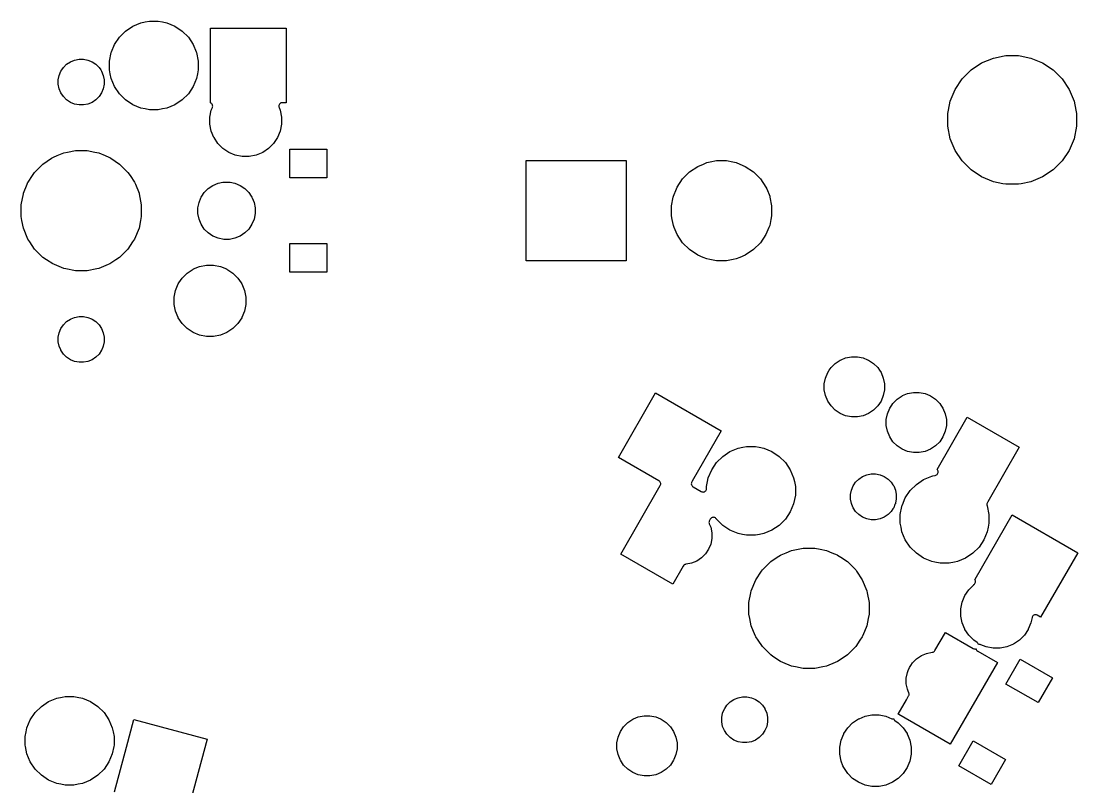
# Model space of a CAD drawing. Extents: x 52 to 337, y -159 to -34.
# Drawn here: x 297.94 to 334.88, y -126.51 to -99.73 of the extents above; entities that cross this region are included whole.
import ezdxf

# ---------------------------------------------------------------- set-up
doc = ezdxf.new("R2010")
doc.units = 0
doc.layers.add('BLACK', color=7, linetype='CONTINUOUS')

msp = doc.modelspace()

# ---------------------------------------------------------------- linework, layer by layer
at = {"layer": 'BLACK', "linetype": 'CONTINUOUS'}
for p, q in [((302.275, -99.7613), (302.425, -99.7315)), ((302.425, -99.7315), (302.73, -99.7315)), ((302.73, -99.7315), (302.88, -99.7613)), ((301.373, -100.294), (301.589, -100.078)), ((301.589, -100.078), (301.843, -99.908)), ((301.843, -99.908), (302.125, -99.7911)), ((302.125, -99.7911), (302.275, -99.7613)), ((302.88, -99.7613), (303.03, -99.7911)), ((303.03, -99.7911), (303.312, -99.908)), ((303.312, -99.908), (303.566, -100.078)), ((303.566, -100.078), (303.782, -100.294)), ((304.553, -102.593), (304.553, -99.9815)), ((304.553, -99.9815), (307.205, -99.9815)), ((307.205, -99.9815), (307.205, -102.584)), ((301.203, -100.548), (301.373, -100.294)), ((303.782, -100.294), (303.952, -100.548)), ((301.026, -101.13), (301.086, -100.83)), ((301.086, -100.83), (301.098, -100.8)), ((301.098, -100.8), (301.203, -100.548)), ((303.952, -100.548), (304.057, -100.8)), ((304.057, -100.8), (304.069, -100.83)), ((304.069, -100.83), (304.128, -101.13)), ((299.527, -101.24), (299.658, -101.153)), ((299.658, -101.153), (299.804, -101.092)), ((299.658, -101.153), (299.658, -101.153)), ((299.804, -101.092), (299.959, -101.061)), ((299.959, -101.061), (300.116, -101.061)), ((300.116, -101.061), (300.271, -101.092)), ((300.271, -101.092), (300.417, -101.153)), ((300.417, -101.153), (300.417, -101.153)), ((300.417, -101.153), (300.548, -101.24)), ((301.026, -101.435), (301.026, -101.13)), ((304.128, -101.13), (304.128, -101.435)), ((331.146, -101.439), (331.515, -101.193)), ((331.515, -101.193), (331.925, -101.023)), ((331.925, -101.023), (332.305, -100.947)), ((332.305, -100.947), (332.36, -100.936)), ((332.36, -100.936), (332.803, -100.936)), ((332.803, -100.936), (332.857, -100.947)), ((332.857, -100.947), (333.238, -101.023)), ((333.238, -101.023), (333.647, -101.193)), ((333.647, -101.193), (334.016, -101.439)), ((299.267, -101.629), (299.328, -101.483)), ((299.328, -101.483), (299.357, -101.439)), ((299.357, -101.439), (299.415, -101.352)), ((299.415, -101.352), (299.527, -101.24)), ((300.548, -101.24), (300.66, -101.352)), ((300.66, -101.352), (300.718, -101.439)), ((300.718, -101.439), (300.747, -101.483)), ((300.747, -101.483), (300.808, -101.629)), ((301.053, -101.569), (301.026, -101.435)), ((301.086, -101.735), (301.053, -101.569)), ((304.102, -101.569), (304.069, -101.735)), ((304.128, -101.435), (304.102, -101.569)), ((330.833, -101.753), (331.146, -101.439)), ((334.016, -101.439), (334.33, -101.753)), ((299.236, -101.784), (299.267, -101.629)), ((299.236, -101.941), (299.236, -101.784)), ((299.267, -102.096), (299.236, -101.941)), ((300.808, -101.629), (300.839, -101.784)), ((300.839, -101.941), (300.808, -102.096)), ((300.839, -101.784), (300.839, -101.941)), ((301.203, -102.017), (301.086, -101.735)), ((304.069, -101.735), (303.952, -102.017)), ((330.586, -102.121), (330.833, -101.753)), ((334.33, -101.753), (334.576, -102.121)), ((299.328, -102.242), (299.267, -102.096)), ((299.415, -102.373), (299.328, -102.242)), ((299.328, -102.242), (299.328, -102.242)), ((300.747, -102.242), (300.66, -102.373)), ((300.808, -102.096), (300.747, -102.242)), ((300.747, -102.242), (300.747, -102.242)), ((301.373, -102.271), (301.203, -102.017)), ((301.589, -102.487), (301.373, -102.271)), ((303.782, -102.271), (303.566, -102.487)), ((303.952, -102.017), (303.782, -102.271)), ((330.417, -102.531), (330.586, -102.121)), ((334.576, -102.121), (334.746, -102.531)), ((299.527, -102.485), (299.415, -102.373)), ((299.658, -102.572), (299.527, -102.485)), ((299.804, -102.633), (299.658, -102.572)), ((299.658, -102.572), (299.658, -102.572)), ((299.658, -102.572), (299.658, -102.572)), ((299.959, -102.663), (299.804, -102.633)), ((300.116, -102.663), (299.959, -102.663)), ((300.271, -102.633), (300.116, -102.663)), ((300.417, -102.572), (300.271, -102.633)), ((300.548, -102.485), (300.417, -102.572)), ((300.417, -102.572), (300.417, -102.572)), ((300.417, -102.572), (300.417, -102.572)), ((300.66, -102.373), (300.548, -102.485)), ((301.843, -102.657), (301.589, -102.487)), ((302.125, -102.774), (301.843, -102.657)), ((303.312, -102.657), (303.03, -102.774)), ((303.566, -102.487), (303.312, -102.657)), ((304.555, -102.593), (304.553, -102.593)), ((304.576, -102.605), (304.555, -102.593)), ((304.595, -102.62), (304.576, -102.605)), ((304.611, -102.639), (304.595, -102.62)), ((304.622, -102.661), (304.611, -102.639)), ((304.629, -102.684), (304.622, -102.661)), ((304.632, -102.708), (304.629, -102.684)), ((306.946, -102.684), (306.943, -102.708)), ((306.953, -102.661), (306.946, -102.684)), ((306.964, -102.639), (306.953, -102.661)), ((306.98, -102.62), (306.964, -102.639)), ((306.999, -102.605), (306.98, -102.62)), ((307.02, -102.593), (306.999, -102.605)), ((307.044, -102.586), (307.02, -102.593)), ((307.068, -102.584), (307.044, -102.586)), ((307.205, -102.584), (307.068, -102.584)), ((330.354, -102.848), (330.417, -102.531)), ((334.746, -102.531), (334.809, -102.848)), ((302.275, -102.804), (302.125, -102.774)), ((302.425, -102.834), (302.275, -102.804)), ((302.73, -102.834), (302.425, -102.834)), ((302.88, -102.804), (302.73, -102.834)), ((303.03, -102.774), (302.88, -102.804)), ((304.536, -103.089), (304.585, -102.848)), ((304.585, -102.848), (304.622, -102.756)), ((304.622, -102.756), (304.629, -102.733)), ((304.629, -102.733), (304.632, -102.708)), ((306.943, -102.708), (306.946, -102.733)), ((306.946, -102.733), (306.953, -102.756)), ((306.953, -102.756), (306.99, -102.848)), ((306.99, -102.848), (307.038, -103.089)), ((330.33, -102.966), (330.331, -102.961)), ((330.33, -103.409), (330.33, -102.966)), ((330.331, -102.961), (330.354, -102.848)), ((334.809, -102.848), (334.831, -102.961)), ((334.831, -102.961), (334.832, -102.966)), ((334.832, -102.966), (334.832, -103.409)), ((304.536, -103.336), (304.536, -103.089)), ((304.585, -103.577), (304.536, -103.336)), ((307.038, -103.336), (306.99, -103.577)), ((307.038, -103.089), (307.038, -103.336)), ((330.417, -103.844), (330.33, -103.409)), ((334.832, -103.409), (334.746, -103.844)), ((304.677, -103.8), (304.585, -103.577)), ((304.679, -103.805), (304.677, -103.8)), ((304.816, -104.01), (304.679, -103.805)), ((306.896, -103.805), (306.759, -104.01)), ((306.898, -103.8), (306.896, -103.805)), ((306.99, -103.577), (306.898, -103.8)), ((304.99, -104.184), (304.816, -104.01)), ((306.759, -104.01), (306.585, -104.184)), ((330.586, -104.254), (330.417, -103.844)), ((334.746, -103.844), (334.576, -104.254)), ((298.698, -104.731), (299.003, -104.527)), ((299.003, -104.527), (299.042, -104.501)), ((299.042, -104.501), (299.07, -104.489)), ((299.07, -104.489), (299.2, -104.435)), ((299.2, -104.435), (299.425, -104.342)), ((299.425, -104.342), (299.56, -104.315)), ((299.56, -104.315), (299.831, -104.261)), ((299.831, -104.261), (300.244, -104.261)), ((300.244, -104.261), (300.515, -104.315)), ((300.515, -104.315), (300.65, -104.342)), ((300.65, -104.342), (300.875, -104.435)), ((300.875, -104.435), (301.005, -104.489)), ((301.005, -104.489), (301.033, -104.501)), ((301.033, -104.501), (301.072, -104.527)), ((301.072, -104.527), (301.377, -104.731)), ((305.195, -104.321), (304.99, -104.184)), ((305.423, -104.415), (305.195, -104.321)), ((305.195, -104.321), (305.195, -104.321)), ((305.195, -104.321), (305.195, -104.321)), ((305.664, -104.463), (305.423, -104.415)), ((305.911, -104.463), (305.664, -104.463)), ((306.152, -104.415), (305.911, -104.463)), ((306.38, -104.321), (306.152, -104.415)), ((306.585, -104.184), (306.38, -104.321)), ((306.38, -104.321), (306.38, -104.321)), ((306.38, -104.321), (306.38, -104.321)), ((307.324, -105.213), (307.324, -104.212)), ((307.324, -104.212), (308.626, -104.212)), ((308.626, -104.212), (308.626, -105.213)), ((330.833, -104.622), (330.586, -104.254)), ((334.576, -104.254), (334.33, -104.622)), ((298.406, -105.023), (298.698, -104.731)), ((301.377, -104.731), (301.669, -105.023)), ((315.59, -108.114), (315.59, -104.611)), ((315.59, -104.611), (319.092, -104.611)), ((319.092, -104.611), (319.092, -108.114)), ((321.305, -105.002), (321.592, -104.811)), ((321.592, -104.811), (321.786, -104.731)), ((321.786, -104.731), (321.911, -104.679)), ((321.911, -104.679), (322.023, -104.656)), ((322.023, -104.656), (322.249, -104.611)), ((322.249, -104.611), (322.594, -104.611)), ((322.594, -104.611), (322.819, -104.656)), ((322.819, -104.656), (322.932, -104.679)), ((322.932, -104.679), (323.057, -104.731)), ((323.057, -104.731), (323.251, -104.811)), ((323.251, -104.811), (323.537, -105.002)), ((331.146, -104.936), (330.833, -104.622)), ((334.33, -104.622), (334.016, -104.936)), ((298.177, -105.366), (298.331, -105.135)), ((298.331, -105.135), (298.406, -105.023)), ((301.669, -105.023), (301.744, -105.135)), ((301.744, -105.135), (301.898, -105.366)), ((308.626, -105.213), (307.324, -105.213)), ((320.87, -105.533), (321.061, -105.246)), ((321.061, -105.246), (321.305, -105.002)), ((323.537, -105.002), (323.781, -105.246)), ((323.781, -105.246), (323.973, -105.533)), ((331.515, -105.182), (331.146, -104.936)), ((331.925, -105.352), (331.515, -105.182)), ((333.647, -105.182), (333.238, -105.352)), ((334.016, -104.936), (333.647, -105.182)), ((298.017, -105.75), (298.146, -105.438)), ((298.146, -105.438), (298.176, -105.367)), ((298.176, -105.367), (298.177, -105.366)), ((301.898, -105.366), (301.899, -105.367)), ((301.899, -105.367), (301.929, -105.438)), ((301.929, -105.438), (302.058, -105.75)), ((304.34, -105.724), (304.479, -105.585)), ((304.479, -105.585), (304.643, -105.475)), ((304.643, -105.475), (304.826, -105.4)), ((304.826, -105.4), (304.99, -105.367)), ((304.99, -105.367), (305.019, -105.361)), ((305.019, -105.361), (305.216, -105.361)), ((305.216, -105.361), (305.245, -105.367)), ((305.245, -105.367), (305.409, -105.4)), ((305.409, -105.4), (305.592, -105.475)), ((305.592, -105.475), (305.756, -105.585)), ((305.756, -105.585), (305.895, -105.724)), ((320.738, -105.852), (320.843, -105.597)), ((320.843, -105.597), (320.87, -105.533)), ((323.973, -105.533), (324, -105.597)), ((324, -105.597), (324.105, -105.852)), ((332.261, -105.419), (331.925, -105.352)), ((332.36, -105.438), (332.261, -105.419)), ((332.803, -105.438), (332.36, -105.438)), ((332.902, -105.419), (332.803, -105.438)), ((333.238, -105.352), (332.902, -105.419)), ((297.936, -106.156), (298.014, -105.768)), ((298.014, -105.768), (298.017, -105.75)), ((302.058, -105.75), (302.061, -105.768)), ((302.061, -105.768), (302.138, -106.156)), ((304.155, -106.071), (304.222, -105.909)), ((304.222, -105.909), (304.23, -105.888)), ((304.23, -105.888), (304.255, -105.852)), ((304.255, -105.852), (304.34, -105.724)), ((305.895, -105.724), (305.98, -105.852)), ((305.98, -105.852), (306.005, -105.888)), ((306.005, -105.888), (306.013, -105.909)), ((306.013, -105.909), (306.08, -106.071)), ((320.67, -106.19), (320.73, -105.888)), ((320.73, -105.888), (320.738, -105.852)), ((324.105, -105.852), (324.112, -105.888)), ((324.112, -105.888), (324.172, -106.19)), ((297.936, -106.569), (297.936, -106.156)), ((302.138, -106.156), (302.138, -106.569)), ((304.116, -106.264), (304.155, -106.071)), ((304.116, -106.461), (304.116, -106.264)), ((306.08, -106.071), (306.118, -106.264)), ((306.118, -106.264), (306.118, -106.461)), ((320.67, -106.535), (320.67, -106.19)), ((324.172, -106.19), (324.172, -106.535)), ((297.963, -106.704), (297.936, -106.569)), ((298.017, -106.975), (297.963, -106.704)), ((302.112, -106.704), (302.058, -106.975)), ((302.138, -106.569), (302.112, -106.704)), ((304.155, -106.654), (304.116, -106.461)), ((304.23, -106.837), (304.155, -106.654)), ((306.08, -106.654), (306.005, -106.837)), ((306.118, -106.461), (306.08, -106.654)), ((320.697, -106.667), (320.67, -106.535)), ((320.738, -106.873), (320.697, -106.667)), ((324.146, -106.667), (324.105, -106.873)), ((324.172, -106.535), (324.146, -106.667)), ((298.176, -107.358), (298.017, -106.975)), ((302.058, -106.975), (301.899, -107.358)), ((304.34, -107.001), (304.23, -106.837)), ((304.479, -107.14), (304.34, -107.001)), ((305.895, -107.001), (305.756, -107.14)), ((306.005, -106.837), (305.895, -107.001)), ((320.769, -106.949), (320.738, -106.873)), ((320.87, -107.192), (320.769, -106.949)), ((324.074, -106.949), (323.973, -107.192)), ((324.105, -106.873), (324.074, -106.949)), ((298.24, -107.454), (298.176, -107.358)), ((298.406, -107.702), (298.24, -107.454)), ((301.835, -107.454), (301.669, -107.702)), ((301.899, -107.358), (301.835, -107.454)), ((304.643, -107.25), (304.479, -107.14)), ((304.671, -107.261), (304.643, -107.25)), ((304.643, -107.25), (304.643, -107.25)), ((304.643, -107.25), (304.643, -107.25)), ((304.826, -107.325), (304.671, -107.261)), ((305.019, -107.364), (304.826, -107.325)), ((305.216, -107.364), (305.019, -107.364)), ((305.409, -107.325), (305.216, -107.364)), ((305.564, -107.261), (305.409, -107.325)), ((305.592, -107.25), (305.564, -107.261)), ((305.756, -107.14), (305.592, -107.25)), ((305.592, -107.25), (305.592, -107.25)), ((305.592, -107.25), (305.592, -107.25)), ((321.061, -107.479), (320.87, -107.192)), ((321.305, -107.723), (321.061, -107.479)), ((323.781, -107.479), (323.537, -107.723)), ((323.973, -107.192), (323.781, -107.479)), ((298.698, -107.994), (298.406, -107.702)), ((301.669, -107.702), (301.377, -107.994)), ((307.324, -108.513), (307.324, -107.511)), ((307.324, -107.511), (308.626, -107.511)), ((308.626, -107.511), (308.626, -108.513)), ((321.592, -107.914), (321.305, -107.723)), ((323.537, -107.723), (323.251, -107.914)), ((298.823, -108.078), (298.698, -107.994)), ((299.042, -108.224), (298.823, -108.078)), ((299.097, -108.247), (299.042, -108.224)), ((299.042, -108.224), (299.042, -108.224)), ((299.042, -108.224), (299.042, -108.224)), ((301.033, -108.224), (300.978, -108.247)), ((301.252, -108.078), (301.033, -108.224)), ((301.033, -108.224), (301.033, -108.224)), ((301.033, -108.224), (301.033, -108.224)), ((301.377, -107.994), (301.252, -108.078)), ((319.092, -108.114), (315.59, -108.114)), ((321.779, -107.992), (321.592, -107.914)), ((321.911, -108.046), (321.779, -107.992)), ((322.015, -108.067), (321.911, -108.046)), ((322.249, -108.114), (322.015, -108.067)), ((322.594, -108.114), (322.249, -108.114)), ((322.828, -108.067), (322.594, -108.114)), ((322.932, -108.046), (322.828, -108.067)), ((323.064, -107.992), (322.932, -108.046)), ((323.251, -107.914), (323.064, -107.992)), ((299.425, -108.383), (299.097, -108.247)), ((299.498, -108.397), (299.425, -108.383)), ((299.831, -108.463), (299.498, -108.397)), ((300.244, -108.463), (299.831, -108.463)), ((300.577, -108.397), (300.244, -108.463)), ((300.65, -108.383), (300.577, -108.397)), ((300.978, -108.247), (300.65, -108.383)), ((303.566, -108.715), (303.74, -108.541)), ((303.74, -108.541), (303.945, -108.404)), ((303.945, -108.404), (303.961, -108.397)), ((303.961, -108.397), (304.173, -108.31)), ((304.173, -108.31), (304.414, -108.261)), ((304.414, -108.261), (304.661, -108.261)), ((304.661, -108.261), (304.902, -108.31)), ((304.902, -108.31), (305.114, -108.397)), ((305.114, -108.397), (305.13, -108.404)), ((305.13, -108.404), (305.335, -108.541)), ((305.335, -108.541), (305.509, -108.715)), ((308.626, -108.513), (307.324, -108.513)), ((303.335, -109.148), (303.429, -108.92)), ((303.429, -108.92), (303.45, -108.888)), ((303.45, -108.888), (303.566, -108.715)), ((305.509, -108.715), (305.625, -108.888)), ((305.625, -108.888), (305.646, -108.92)), ((305.646, -108.92), (305.74, -109.148)), ((303.286, -109.389), (303.335, -109.148)), ((305.74, -109.148), (305.788, -109.389)), ((303.286, -109.636), (303.286, -109.389)), ((303.335, -109.877), (303.286, -109.636)), ((305.788, -109.636), (305.74, -109.877)), ((305.788, -109.389), (305.788, -109.636)), ((299.804, -110.092), (299.959, -110.061)), ((299.959, -110.061), (300.116, -110.061)), ((300.116, -110.061), (300.271, -110.092)), ((303.424, -110.092), (303.335, -109.877)), ((305.74, -109.877), (305.651, -110.092)), ((299.329, -110.481), (299.415, -110.352)), ((299.415, -110.352), (299.527, -110.24)), ((299.527, -110.24), (299.658, -110.153)), ((299.658, -110.153), (299.68, -110.144)), ((299.68, -110.144), (299.804, -110.092)), ((300.271, -110.092), (300.395, -110.144)), ((300.395, -110.144), (300.417, -110.153)), ((300.417, -110.153), (300.548, -110.24)), ((300.548, -110.24), (300.66, -110.352)), ((300.66, -110.352), (300.746, -110.481)), ((303.429, -110.105), (303.424, -110.092)), ((303.566, -110.31), (303.429, -110.105)), ((303.74, -110.484), (303.566, -110.31)), ((305.509, -110.31), (305.335, -110.484)), ((305.646, -110.105), (305.509, -110.31)), ((305.651, -110.092), (305.646, -110.105)), ((299.236, -110.784), (299.267, -110.629)), ((299.236, -110.941), (299.236, -110.784)), ((299.267, -110.629), (299.328, -110.483)), ((299.328, -110.483), (299.329, -110.481)), ((300.746, -110.481), (300.747, -110.483)), ((300.747, -110.483), (300.808, -110.629)), ((300.808, -110.629), (300.839, -110.784)), ((300.839, -110.784), (300.839, -110.941)), ((303.945, -110.621), (303.74, -110.484)), ((304.173, -110.715), (303.945, -110.621)), ((303.945, -110.621), (303.945, -110.621)), ((303.945, -110.621), (303.945, -110.621)), ((304.414, -110.763), (304.173, -110.715)), ((304.661, -110.763), (304.414, -110.763)), ((304.902, -110.715), (304.661, -110.763)), ((305.13, -110.621), (304.902, -110.715)), ((305.335, -110.484), (305.13, -110.621)), ((305.13, -110.621), (305.13, -110.621)), ((305.13, -110.621), (305.13, -110.621)), ((299.267, -111.096), (299.236, -110.941)), ((299.32, -111.223), (299.267, -111.096)), ((300.808, -111.096), (300.755, -111.223)), ((300.839, -110.941), (300.808, -111.096)), ((299.328, -111.242), (299.32, -111.223)), ((299.415, -111.373), (299.328, -111.242)), ((299.527, -111.485), (299.415, -111.373)), ((299.658, -111.572), (299.527, -111.485)), ((300.548, -111.485), (300.417, -111.572)), ((300.66, -111.373), (300.548, -111.485)), ((300.747, -111.242), (300.66, -111.373)), ((300.755, -111.223), (300.747, -111.242)), ((326.606, -111.572), (326.76, -111.509)), ((326.76, -111.509), (326.963, -111.469)), ((326.963, -111.469), (327.17, -111.469)), ((327.17, -111.469), (327.373, -111.509)), ((327.373, -111.509), (327.526, -111.572)), ((299.804, -111.633), (299.658, -111.572)), ((299.658, -111.572), (299.658, -111.572)), ((299.658, -111.572), (299.658, -111.572)), ((299.959, -111.663), (299.804, -111.633)), ((300.116, -111.663), (299.959, -111.663)), ((300.271, -111.633), (300.116, -111.663)), ((300.417, -111.572), (300.271, -111.633)), ((300.417, -111.572), (300.417, -111.572)), ((300.417, -111.572), (300.417, -111.572)), ((326.19, -111.939), (326.25, -111.85)), ((326.25, -111.85), (326.396, -111.703)), ((326.396, -111.703), (326.568, -111.588)), ((326.568, -111.588), (326.606, -111.572)), ((327.526, -111.572), (327.564, -111.588)), ((327.564, -111.588), (327.736, -111.703)), ((327.736, -111.703), (327.883, -111.85)), ((327.883, -111.85), (327.943, -111.939)), ((326.015, -112.416), (326.056, -112.213)), ((326.056, -112.213), (326.135, -112.022)), ((326.135, -112.022), (326.19, -111.939)), ((327.943, -111.939), (327.998, -112.022)), ((327.998, -112.022), (328.077, -112.213)), ((328.077, -112.213), (328.117, -112.416)), ((326.015, -112.623), (326.015, -112.416)), ((326.056, -112.826), (326.015, -112.623)), ((328.117, -112.623), (328.077, -112.826)), ((328.117, -112.416), (328.117, -112.623)), ((318.817, -114.986), (320.118, -112.733)), ((320.118, -112.733), (322.414, -114.059)), ((326.135, -113.017), (326.056, -112.826)), ((326.25, -113.189), (326.135, -113.017)), ((326.135, -113.017), (326.135, -113.017)), ((327.998, -113.017), (327.883, -113.189)), ((328.077, -112.826), (327.998, -113.017)), ((327.998, -113.017), (327.998, -113.017)), ((328.415, -113.1), (328.561, -112.953)), ((328.561, -112.953), (328.733, -112.838)), ((328.733, -112.838), (328.754, -112.829)), ((328.754, -112.829), (328.925, -112.759)), ((328.925, -112.759), (329.128, -112.719)), ((329.128, -112.719), (329.335, -112.719)), ((329.335, -112.719), (329.538, -112.759)), ((329.538, -112.759), (329.708, -112.829)), ((329.708, -112.829), (329.729, -112.838)), ((329.729, -112.838), (329.901, -112.953)), ((329.901, -112.953), (330.048, -113.1)), ((326.396, -113.336), (326.25, -113.189)), ((326.568, -113.451), (326.396, -113.336)), ((327.736, -113.336), (327.564, -113.451)), ((327.883, -113.189), (327.736, -113.336)), ((328.221, -113.463), (328.3, -113.272)), ((328.3, -113.272), (328.375, -113.16)), ((328.375, -113.16), (328.415, -113.1)), ((330.048, -113.1), (330.088, -113.16)), ((330.088, -113.16), (330.163, -113.272)), ((330.163, -113.272), (330.242, -113.463)), ((326.76, -113.53), (326.568, -113.451)), ((326.568, -113.451), (326.568, -113.451)), ((326.568, -113.451), (326.568, -113.451)), ((326.963, -113.571), (326.76, -113.53)), ((327.17, -113.571), (326.963, -113.571)), ((327.373, -113.53), (327.17, -113.571)), ((327.564, -113.451), (327.373, -113.53)), ((327.564, -113.451), (327.564, -113.451)), ((327.564, -113.451), (327.564, -113.451)), ((328.18, -113.666), (328.221, -113.463)), ((328.18, -113.873), (328.18, -113.666)), ((329.958, -115.408), (331.012, -113.584)), ((330.242, -113.463), (330.282, -113.666)), ((330.282, -113.666), (330.282, -113.873)), ((331.012, -113.584), (332.832, -114.635)), ((322.414, -114.059), (321.399, -115.818)), ((328.221, -114.076), (328.18, -113.873)), ((328.3, -114.267), (328.221, -114.076)), ((330.242, -114.076), (330.163, -114.267)), ((330.282, -113.873), (330.242, -114.076)), ((328.415, -114.439), (328.3, -114.267)), ((328.3, -114.267), (328.3, -114.267)), ((328.561, -114.586), (328.415, -114.439)), ((330.048, -114.439), (329.901, -114.586)), ((330.163, -114.267), (330.048, -114.439)), ((330.163, -114.267), (330.163, -114.267)), ((322.463, -114.955), (322.717, -114.786)), ((322.717, -114.786), (322.999, -114.669)), ((322.999, -114.669), (323.169, -114.635)), ((323.169, -114.635), (323.299, -114.609)), ((323.299, -114.609), (323.604, -114.609)), ((323.604, -114.609), (323.734, -114.635)), ((323.734, -114.635), (323.904, -114.669)), ((323.904, -114.669), (324.186, -114.786)), ((324.186, -114.786), (324.44, -114.955)), ((328.733, -114.701), (328.561, -114.586)), ((328.925, -114.78), (328.733, -114.701)), ((328.733, -114.701), (328.733, -114.701)), ((328.733, -114.701), (328.733, -114.701)), ((329.128, -114.821), (328.925, -114.78)), ((329.335, -114.821), (329.128, -114.821)), ((329.538, -114.78), (329.335, -114.821)), ((329.729, -114.701), (329.538, -114.78)), ((329.901, -114.586), (329.729, -114.701)), ((329.729, -114.701), (329.729, -114.701)), ((329.729, -114.701), (329.729, -114.701)), ((332.832, -114.635), (331.733, -116.538)), ((320.233, -115.804), (318.817, -114.986)), ((322.077, -115.425), (322.247, -115.171)), ((322.247, -115.171), (322.463, -114.955)), ((324.44, -114.955), (324.656, -115.171)), ((324.656, -115.171), (324.826, -115.425)), ((321.96, -115.708), (322.077, -115.425)), ((324.826, -115.425), (324.943, -115.708)), ((327.352, -115.658), (327.498, -115.597)), ((327.498, -115.597), (327.652, -115.567)), ((327.652, -115.567), (327.81, -115.567)), ((327.81, -115.567), (327.965, -115.597)), ((327.965, -115.597), (328.111, -115.658)), ((329.812, -115.635), (329.894, -115.619)), ((329.894, -115.619), (329.918, -115.612)), ((329.918, -115.612), (329.94, -115.6)), ((329.94, -115.6), (329.958, -115.585)), ((329.974, -115.427), (329.958, -115.408)), ((329.958, -115.585), (329.974, -115.566)), ((329.986, -115.448), (329.974, -115.427)), ((329.974, -115.566), (329.986, -115.544)), ((329.993, -115.472), (329.986, -115.448)), ((329.986, -115.544), (329.993, -115.521)), ((329.995, -115.496), (329.993, -115.472)), ((329.993, -115.521), (329.995, -115.496)), ((318.896, -118.369), (320.278, -115.974)), ((320.252, -115.818), (320.233, -115.804)), ((320.269, -115.836), (320.252, -115.818)), ((320.282, -115.857), (320.269, -115.836)), ((320.278, -115.974), (320.288, -115.952)), ((320.291, -115.88), (320.282, -115.857)), ((320.288, -115.952), (320.294, -115.928)), ((320.295, -115.904), (320.291, -115.88)), ((320.294, -115.928), (320.295, -115.904)), ((321.366, -115.893), (321.365, -115.918)), ((321.365, -115.918), (321.369, -115.942)), ((321.372, -115.869), (321.366, -115.893)), ((321.369, -115.942), (321.378, -115.965)), ((321.382, -115.847), (321.372, -115.869)), ((321.378, -115.965), (321.391, -115.986)), ((321.399, -115.818), (321.382, -115.847)), ((321.391, -115.986), (321.408, -116.004)), ((321.901, -116.007), (321.935, -115.836)), ((321.935, -115.836), (321.96, -115.708)), ((324.943, -115.708), (324.969, -115.836)), ((324.969, -115.836), (325.003, -116.007)), ((326.961, -116.134), (327.021, -115.988)), ((327.021, -115.988), (327.052, -115.942)), ((327.052, -115.942), (327.109, -115.857)), ((327.109, -115.857), (327.221, -115.745)), ((327.221, -115.745), (327.352, -115.658)), ((327.352, -115.658), (327.352, -115.658)), ((328.111, -115.658), (328.111, -115.658)), ((328.111, -115.658), (328.242, -115.745)), ((328.242, -115.745), (328.353, -115.857)), ((328.353, -115.857), (328.41, -115.942)), ((328.41, -115.942), (328.441, -115.988)), ((328.441, -115.988), (328.501, -116.134)), ((329.016, -116.147), (329.232, -115.931)), ((329.232, -115.931), (329.486, -115.761)), ((329.486, -115.761), (329.769, -115.644)), ((329.769, -115.644), (329.812, -115.635)), ((321.408, -116.004), (321.428, -116.018)), ((321.428, -116.018), (321.713, -116.183)), ((321.713, -116.183), (321.736, -116.193)), ((321.736, -116.193), (321.759, -116.198)), ((321.759, -116.198), (321.784, -116.199)), ((321.784, -116.199), (321.808, -116.195)), ((321.808, -116.195), (321.831, -116.187)), ((321.831, -116.187), (321.852, -116.174)), ((321.852, -116.174), (321.87, -116.157)), ((321.87, -116.157), (321.884, -116.137)), ((321.884, -116.137), (321.894, -116.115)), ((321.894, -116.115), (321.9, -116.091)), ((321.9, -116.091), (321.901, -116.075)), ((321.901, -116.075), (321.901, -116.007)), ((325.003, -116.313), (324.974, -116.455)), ((325.003, -116.007), (325.003, -116.313)), ((326.93, -116.289), (326.961, -116.134)), ((326.93, -116.446), (326.93, -116.289)), ((328.501, -116.134), (328.532, -116.289)), ((328.532, -116.289), (328.532, -116.446)), ((328.846, -116.401), (329.016, -116.147)), ((324.943, -116.612), (324.826, -116.895)), ((324.974, -116.455), (324.943, -116.612)), ((326.961, -116.601), (326.93, -116.446)), ((326.974, -116.632), (326.961, -116.601)), ((327.021, -116.747), (326.974, -116.632)), ((328.486, -116.639), (328.441, -116.747)), ((328.497, -116.617), (328.486, -116.639)), ((328.506, -116.607), (328.497, -116.617)), ((328.507, -116.573), (328.505, -116.597)), ((328.505, -116.597), (328.506, -116.607)), ((328.532, -116.446), (328.507, -116.573)), ((328.67, -116.983), (328.724, -116.711)), ((328.724, -116.711), (328.726, -116.687)), ((328.725, -116.677), (328.734, -116.667)), ((328.726, -116.687), (328.725, -116.677)), ((328.734, -116.667), (328.745, -116.645)), ((328.745, -116.645), (328.846, -116.401)), ((331.699, -116.608), (331.698, -116.632)), ((331.698, -116.632), (331.702, -116.656)), ((331.705, -116.584), (331.699, -116.608)), ((331.702, -116.656), (331.708, -116.672)), ((331.715, -116.561), (331.705, -116.584)), ((331.708, -116.672), (331.712, -116.683)), ((331.712, -116.683), (331.772, -116.983)), ((331.729, -116.542), (331.715, -116.561)), ((331.733, -116.538), (331.729, -116.542)), ((322.068, -117.105), (322.049, -117.121)), ((322.089, -117.094), (322.068, -117.105)), ((322.113, -117.087), (322.089, -117.094)), ((322.137, -117.084), (322.113, -117.087)), ((322.161, -117.087), (322.137, -117.084)), ((322.185, -117.094), (322.161, -117.087)), ((322.206, -117.105), (322.185, -117.094)), ((322.225, -117.121), (322.206, -117.105)), ((324.826, -116.895), (324.656, -117.149)), ((327.109, -116.878), (327.021, -116.747)), ((327.221, -116.99), (327.109, -116.878)), ((327.352, -117.077), (327.221, -116.99)), ((327.498, -117.138), (327.352, -117.077)), ((327.352, -117.077), (327.352, -117.077)), ((327.352, -117.077), (327.352, -117.077)), ((328.111, -117.077), (327.965, -117.138)), ((328.242, -116.99), (328.111, -117.077)), ((328.111, -117.077), (328.111, -117.077)), ((328.111, -117.077), (328.111, -117.077)), ((328.353, -116.878), (328.242, -116.99)), ((328.412, -116.791), (328.353, -116.878)), ((328.441, -116.747), (328.412, -116.791)), ((328.67, -117.288), (328.67, -116.983)), ((331.285, -119.245), (332.583, -116.997)), ((331.772, -116.983), (331.772, -117.288)), ((332.583, -116.997), (334.879, -118.323)), ((321.984, -117.243), (321.983, -117.268)), ((321.983, -117.268), (321.987, -117.292)), ((321.99, -117.219), (321.984, -117.243)), ((321.987, -117.292), (321.992, -117.307)), ((322, -117.197), (321.99, -117.219)), ((321.992, -117.307), (322.044, -117.433)), ((322.029, -117.147), (322, -117.197)), ((322.049, -117.121), (322.029, -117.147)), ((322.044, -117.433), (322.083, -117.626)), ((322.241, -117.14), (322.225, -117.121)), ((322.247, -117.149), (322.241, -117.14)), ((322.463, -117.365), (322.247, -117.149)), ((322.717, -117.534), (322.463, -117.365)), ((324.44, -117.365), (324.186, -117.534)), ((324.656, -117.149), (324.44, -117.365)), ((327.652, -117.169), (327.498, -117.138)), ((327.81, -117.169), (327.652, -117.169)), ((327.965, -117.138), (327.81, -117.169)), ((328.699, -117.433), (328.67, -117.288)), ((328.73, -117.588), (328.699, -117.433)), ((331.743, -117.433), (331.712, -117.588)), ((331.772, -117.288), (331.743, -117.433)), ((322.083, -117.823), (322.044, -118.017)), ((322.083, -117.626), (322.083, -117.823)), ((322.999, -117.651), (322.717, -117.534)), ((323.149, -117.681), (322.999, -117.651)), ((323.299, -117.711), (323.149, -117.681)), ((323.604, -117.711), (323.299, -117.711)), ((323.754, -117.681), (323.604, -117.711)), ((323.904, -117.651), (323.754, -117.681)), ((324.186, -117.534), (323.904, -117.651)), ((328.846, -117.87), (328.73, -117.588)), ((331.712, -117.588), (331.595, -117.87)), ((321.969, -118.199), (321.859, -118.363)), ((322.044, -118.017), (321.969, -118.199)), ((324.868, -118.244), (325.098, -118.199)), ((325.098, -118.199), (325.274, -118.164)), ((325.274, -118.164), (325.688, -118.164)), ((325.688, -118.164), (325.865, -118.199)), ((325.865, -118.199), (326.094, -118.244)), ((329.016, -118.124), (328.846, -117.87)), ((329.232, -118.34), (329.016, -118.124)), ((331.426, -118.124), (331.21, -118.34)), ((331.595, -117.87), (331.426, -118.124)), ((320.716, -119.42), (318.896, -118.369)), ((321.72, -118.502), (321.556, -118.612)), ((321.859, -118.363), (321.72, -118.502)), ((324.142, -118.633), (324.371, -118.48)), ((324.371, -118.48), (324.486, -118.403)), ((324.486, -118.403), (324.501, -118.396)), ((324.501, -118.396), (324.68, -118.323)), ((324.68, -118.323), (324.868, -118.244)), ((326.094, -118.244), (326.283, -118.323)), ((326.283, -118.323), (326.461, -118.396)), ((326.461, -118.396), (326.476, -118.403)), ((326.476, -118.403), (326.591, -118.48)), ((326.591, -118.48), (326.821, -118.633)), ((329.486, -118.51), (329.232, -118.34)), ((329.769, -118.627), (329.486, -118.51)), ((330.956, -118.51), (330.673, -118.627)), ((331.21, -118.34), (330.956, -118.51)), ((334.879, -118.323), (333.578, -120.576)), ((321.081, -118.788), (320.716, -119.42)), ((321.101, -118.762), (321.081, -118.788)), ((321.12, -118.747), (321.101, -118.762)), ((321.141, -118.735), (321.12, -118.747)), ((321.165, -118.728), (321.141, -118.735)), ((321.172, -118.727), (321.165, -118.728)), ((321.18, -118.726), (321.172, -118.727)), ((321.374, -118.687), (321.18, -118.726)), ((321.18, -118.726), (321.18, -118.726)), ((321.556, -118.612), (321.374, -118.687)), ((323.823, -118.964), (323.849, -118.925)), ((323.849, -118.925), (324.142, -118.633)), ((326.821, -118.633), (327.113, -118.925)), ((327.113, -118.925), (327.139, -118.964)), ((329.88, -118.649), (329.769, -118.627)), ((330.068, -118.686), (329.88, -118.649)), ((330.374, -118.686), (330.068, -118.686)), ((330.562, -118.649), (330.374, -118.686)), ((330.673, -118.627), (330.562, -118.649)), ((323.461, -119.652), (323.619, -119.27)), ((323.619, -119.27), (323.823, -118.964)), ((327.139, -118.964), (327.343, -119.27)), ((327.343, -119.27), (327.502, -119.652)), ((331.276, -119.26), (331.285, -119.245)), ((331.278, -119.263), (331.276, -119.26)), ((331.29, -119.285), (331.278, -119.263)), ((331.297, -119.308), (331.29, -119.285)), ((331.299, -119.332), (331.297, -119.308)), ((323.446, -119.726), (323.461, -119.652)), ((327.502, -119.652), (327.516, -119.726)), ((330.927, -119.819), (331.064, -119.614)), ((331.064, -119.614), (331.238, -119.44)), ((331.238, -119.44), (331.244, -119.436)), ((331.244, -119.436), (331.263, -119.421)), ((331.263, -119.421), (331.278, -119.402)), ((331.278, -119.402), (331.29, -119.38)), ((331.29, -119.38), (331.297, -119.357)), ((331.297, -119.357), (331.299, -119.332)), ((323.38, -120.058), (323.446, -119.726)), ((323.38, -120.472), (323.38, -120.058)), ((327.516, -119.726), (327.582, -120.058)), ((327.582, -120.058), (327.582, -120.472)), ((330.785, -120.289), (330.833, -120.047)), ((330.833, -120.047), (330.927, -119.819)), ((330.927, -119.819), (330.927, -119.819)), ((330.785, -120.535), (330.785, -120.289)), ((323.41, -120.619), (323.38, -120.472)), ((323.461, -120.878), (323.41, -120.619)), ((327.553, -120.619), (327.502, -120.878)), ((327.582, -120.472), (327.553, -120.619)), ((330.833, -120.777), (330.785, -120.535)), ((330.925, -120.998), (330.833, -120.777)), ((333.239, -120.777), (333.147, -120.998)), ((333.276, -120.592), (333.239, -120.777)), ((333.28, -120.576), (333.276, -120.592)), ((333.29, -120.554), (333.28, -120.576)), ((333.304, -120.534), (333.29, -120.554)), ((333.322, -120.517), (333.304, -120.534)), ((333.343, -120.504), (333.322, -120.517)), ((333.366, -120.496), (333.343, -120.504)), ((333.39, -120.492), (333.366, -120.496)), ((333.414, -120.492), (333.39, -120.492)), ((333.438, -120.498), (333.414, -120.492)), ((333.461, -120.508), (333.438, -120.498)), ((333.578, -120.576), (333.461, -120.508)), ((333.578, -120.576), (333.578, -120.576)), ((323.542, -121.072), (323.461, -120.878)), ((323.612, -121.242), (323.542, -121.072)), ((327.421, -121.072), (327.35, -121.242)), ((327.502, -120.878), (327.421, -121.072)), ((329.882, -121.741), (330.246, -121.109)), ((330.246, -121.109), (331.221, -121.672)), ((330.927, -121.004), (330.925, -120.998)), ((331.064, -121.209), (330.927, -121.004)), ((333.145, -121.004), (333.008, -121.209)), ((333.147, -120.998), (333.145, -121.004)), ((323.619, -121.26), (323.612, -121.242)), ((323.702, -121.383), (323.619, -121.26)), ((323.849, -121.604), (323.702, -121.383)), ((327.261, -121.383), (327.113, -121.604)), ((327.343, -121.26), (327.261, -121.383)), ((327.35, -121.242), (327.343, -121.26)), ((331.238, -121.383), (331.064, -121.209)), ((331.353, -121.46), (331.238, -121.383)), ((331.366, -121.47), (331.353, -121.46)), ((331.383, -121.488), (331.366, -121.47)), ((331.396, -121.509), (331.383, -121.488)), ((331.404, -121.532), (331.396, -121.509)), ((331.405, -121.535), (331.404, -121.532)), ((331.416, -121.532), (331.405, -121.535)), ((331.44, -121.529), (331.416, -121.532)), ((331.465, -121.532), (331.44, -121.529)), ((331.488, -121.539), (331.465, -121.532)), ((331.671, -121.615), (331.488, -121.539)), ((332.628, -121.52), (332.401, -121.615)), ((332.833, -121.383), (332.628, -121.52)), ((332.628, -121.52), (332.628, -121.52)), ((332.628, -121.52), (332.628, -121.52)), ((333.008, -121.209), (332.833, -121.383)), ((324.142, -121.897), (323.849, -121.604)), ((324.215, -121.946), (324.142, -121.897)), ((326.821, -121.897), (326.747, -121.946)), ((327.113, -121.604), (326.821, -121.897)), ((329.407, -121.918), (329.589, -121.842)), ((329.589, -121.842), (329.782, -121.804)), ((329.782, -121.804), (329.791, -121.802)), ((329.782, -121.804), (329.782, -121.804)), ((329.791, -121.802), (329.798, -121.801)), ((329.798, -121.801), (329.821, -121.794)), ((329.821, -121.794), (329.843, -121.783)), ((329.843, -121.783), (329.862, -121.767)), ((329.862, -121.767), (329.882, -121.741)), ((331.221, -121.672), (331.243, -121.682)), ((331.243, -121.682), (331.267, -121.688)), ((331.267, -121.688), (331.292, -121.689)), ((331.292, -121.689), (331.316, -121.685)), ((331.316, -121.685), (331.319, -121.683)), ((331.319, -121.683), (331.325, -121.702)), ((331.325, -121.702), (331.336, -121.724)), ((331.336, -121.724), (331.352, -121.743)), ((331.352, -121.743), (331.378, -121.763)), ((331.378, -121.763), (332.067, -122.16)), ((331.913, -121.663), (331.671, -121.615)), ((332.159, -121.663), (331.913, -121.663)), ((332.401, -121.615), (332.159, -121.663)), ((324.486, -122.127), (324.215, -121.946)), ((324.568, -122.16), (324.486, -122.127)), ((324.486, -122.127), (324.486, -122.127)), ((324.486, -122.127), (324.486, -122.127)), ((324.868, -122.285), (324.568, -122.16)), ((326.395, -122.16), (326.094, -122.285)), ((326.476, -122.127), (326.395, -122.16)), ((326.747, -121.946), (326.476, -122.127)), ((326.476, -122.127), (326.476, -122.127)), ((326.476, -122.127), (326.476, -122.127)), ((328.994, -122.331), (329.036, -122.266)), ((329.036, -122.266), (329.103, -122.167)), ((329.103, -122.167), (329.243, -122.027)), ((329.243, -122.027), (329.407, -121.918)), ((332.067, -122.16), (330.416, -125.02)), ((332.366, -122.913), (332.867, -122.045)), ((332.867, -122.045), (333.995, -122.696)), ((325.004, -122.312), (324.868, -122.285)), ((325.274, -122.366), (325.004, -122.312)), ((325.688, -122.366), (325.274, -122.366)), ((325.959, -122.312), (325.688, -122.366)), ((326.094, -122.285), (325.959, -122.312)), ((328.88, -122.706), (328.918, -122.513)), ((328.918, -122.513), (328.946, -122.444)), ((328.946, -122.444), (328.991, -122.336)), ((328.991, -122.336), (328.994, -122.331)), ((328.88, -122.903), (328.88, -122.706)), ((328.881, -122.909), (328.88, -122.903)), ((328.918, -123.097), (328.881, -122.909)), ((333.494, -123.564), (332.366, -122.913)), ((333.995, -122.696), (333.494, -123.564)), ((299.179, -123.408), (299.37, -123.37)), ((299.37, -123.37), (299.479, -123.349)), ((299.479, -123.349), (299.784, -123.349)), ((299.784, -123.349), (299.893, -123.37)), ((299.893, -123.37), (300.084, -123.408)), ((322.998, -123.392), (323.152, -123.361)), ((323.152, -123.361), (323.31, -123.361)), ((323.31, -123.361), (323.465, -123.392)), ((328.883, -123.471), (328.963, -123.332)), ((328.944, -123.159), (328.918, -123.097)), ((328.97, -123.222), (328.944, -123.159)), ((328.963, -123.332), (328.973, -123.31)), ((328.975, -123.238), (328.97, -123.222)), ((328.973, -123.31), (328.979, -123.286)), ((328.979, -123.262), (328.975, -123.238)), ((328.979, -123.286), (328.979, -123.262)), ((298.427, -123.911), (298.643, -123.695)), ((298.643, -123.695), (298.897, -123.525)), ((298.897, -123.525), (299.179, -123.408)), ((300.084, -123.408), (300.366, -123.525)), ((300.366, -123.525), (300.62, -123.695)), ((300.62, -123.695), (300.836, -123.911)), ((322.532, -123.767), (322.609, -123.651)), ((322.609, -123.651), (322.721, -123.54)), ((322.721, -123.54), (322.852, -123.452)), ((322.852, -123.452), (322.874, -123.443)), ((322.874, -123.443), (322.998, -123.392)), ((323.465, -123.392), (323.589, -123.443)), ((323.589, -123.443), (323.611, -123.452)), ((323.611, -123.452), (323.742, -123.54)), ((323.742, -123.54), (323.853, -123.651)), ((323.853, -123.651), (323.931, -123.767)), ((328.594, -123.972), (328.883, -123.471)), ((298.257, -124.165), (298.427, -123.911)), ((300.836, -123.911), (301.006, -124.165)), ((319.34, -124.136), (319.51, -124.066)), ((319.51, -124.066), (319.713, -124.026)), ((319.713, -124.026), (319.92, -124.026)), ((319.92, -124.026), (320.123, -124.066)), ((320.123, -124.066), (320.292, -124.136)), ((322.43, -124.083), (322.461, -123.928)), ((322.43, -124.241), (322.43, -124.083)), ((322.461, -123.928), (322.521, -123.782)), ((322.521, -123.782), (322.532, -123.767)), ((323.931, -123.767), (323.941, -123.782)), ((323.941, -123.782), (324.001, -123.928)), ((324.001, -123.928), (324.032, -124.083)), ((324.032, -124.083), (324.032, -124.241)), ((327.211, -124.134), (327.228, -124.127)), ((327.228, -124.127), (327.438, -124.04)), ((327.438, -124.04), (327.68, -123.992)), ((327.68, -123.992), (327.927, -123.992)), ((327.927, -123.992), (328.168, -124.04)), ((328.168, -124.04), (328.379, -124.127)), ((328.379, -124.127), (328.402, -124.134)), ((328.596, -123.972), (328.594, -123.972)), ((328.618, -123.982), (328.596, -123.972)), ((330.416, -125.02), (328.618, -123.982)), ((298.112, -124.59), (298.14, -124.447)), ((298.14, -124.447), (298.257, -124.165)), ((301.006, -124.165), (301.123, -124.447)), ((301.123, -124.447), (301.151, -124.59)), ((301.618, -125.119), (301.877, -124.155)), ((301.877, -124.155), (304.439, -124.841)), ((318.892, -124.569), (319, -124.407)), ((319, -124.407), (319.146, -124.261)), ((319.146, -124.261), (319.318, -124.146)), ((319.318, -124.146), (319.34, -124.136)), ((320.292, -124.136), (320.314, -124.146)), ((320.314, -124.146), (320.486, -124.261)), ((320.486, -124.261), (320.633, -124.407)), ((320.633, -124.407), (320.741, -124.569)), ((322.461, -124.395), (322.43, -124.241)), ((322.521, -124.541), (322.461, -124.395)), ((324.001, -124.395), (323.941, -124.541)), ((324.032, -124.241), (324.001, -124.395)), ((326.697, -124.647), (326.832, -124.445)), ((326.832, -124.445), (327.006, -124.271)), ((327.006, -124.271), (327.211, -124.134)), ((328.402, -124.134), (328.426, -124.136)), ((328.426, -124.136), (328.44, -124.135)), ((328.44, -124.135), (328.444, -124.146)), ((328.444, -124.146), (328.457, -124.167)), ((328.457, -124.167), (328.473, -124.185)), ((328.473, -124.185), (328.486, -124.194)), ((328.486, -124.194), (328.601, -124.271)), ((328.601, -124.271), (328.601, -124.271)), ((328.601, -124.271), (328.601, -124.271)), ((328.601, -124.271), (328.775, -124.445)), ((328.775, -124.445), (328.91, -124.647)), ((298.081, -124.747), (298.112, -124.59)), ((298.081, -125.053), (298.081, -124.747)), ((301.151, -124.59), (301.183, -124.747)), ((301.183, -124.747), (301.183, -125.053)), ((304.439, -124.841), (303.767, -127.347)), ((318.765, -124.973), (318.806, -124.77)), ((318.806, -124.77), (318.885, -124.579)), ((318.885, -124.579), (318.892, -124.569)), ((320.741, -124.569), (320.748, -124.579)), ((320.748, -124.579), (320.827, -124.77)), ((320.827, -124.77), (320.867, -124.973)), ((322.609, -124.672), (322.521, -124.541)), ((322.521, -124.541), (322.521, -124.541)), ((322.721, -124.784), (322.609, -124.672)), ((322.852, -124.872), (322.721, -124.784)), ((323.742, -124.784), (323.611, -124.872)), ((323.853, -124.672), (323.742, -124.784)), ((323.941, -124.541), (323.853, -124.672)), ((323.941, -124.541), (323.941, -124.541)), ((326.6, -124.878), (326.695, -124.65)), ((326.695, -124.65), (326.697, -124.647)), ((328.91, -124.647), (328.912, -124.65)), ((328.912, -124.65), (329.006, -124.878)), ((298.09, -125.101), (298.081, -125.053)), ((298.14, -125.352), (298.09, -125.101)), ((301.173, -125.101), (301.123, -125.352)), ((301.183, -125.053), (301.173, -125.101)), ((301.201, -126.678), (301.618, -125.119)), ((318.765, -125.18), (318.765, -124.973)), ((318.806, -125.383), (318.765, -125.18)), ((320.867, -125.18), (320.827, -125.383)), ((320.867, -124.973), (320.867, -125.18)), ((322.998, -124.932), (322.852, -124.872)), ((322.852, -124.872), (322.852, -124.872)), ((322.852, -124.872), (322.852, -124.872)), ((323.152, -124.963), (322.998, -124.932)), ((323.31, -124.963), (323.152, -124.963)), ((323.465, -124.932), (323.31, -124.963)), ((323.611, -124.872), (323.465, -124.932)), ((323.611, -124.872), (323.611, -124.872)), ((323.611, -124.872), (323.611, -124.872)), ((326.552, -125.119), (326.6, -124.878)), ((326.552, -125.366), (326.552, -125.119)), ((329.006, -124.878), (329.054, -125.119)), ((329.054, -125.119), (329.054, -125.366)), ((330.716, -125.771), (331.217, -124.903)), ((331.217, -124.903), (332.345, -125.554)), ((298.257, -125.634), (298.14, -125.352)), ((301.123, -125.352), (301.006, -125.634)), ((318.877, -125.557), (318.806, -125.383)), ((318.885, -125.575), (318.877, -125.557)), ((319, -125.747), (318.885, -125.575)), ((320.748, -125.575), (320.633, -125.747)), ((320.755, -125.557), (320.748, -125.575)), ((320.827, -125.383), (320.755, -125.557)), ((326.6, -125.608), (326.552, -125.366)), ((329.054, -125.366), (329.006, -125.608)), ((332.345, -125.554), (331.844, -126.422)), ((298.427, -125.888), (298.257, -125.634)), ((298.643, -126.104), (298.427, -125.888)), ((300.836, -125.888), (300.62, -126.104)), ((301.006, -125.634), (300.836, -125.888)), ((319.146, -125.893), (319, -125.747)), ((319.318, -126.008), (319.146, -125.893)), ((320.486, -125.893), (320.314, -126.008)), ((320.633, -125.747), (320.486, -125.893)), ((326.668, -125.771), (326.6, -125.608)), ((326.695, -125.835), (326.668, -125.771)), ((326.832, -126.04), (326.695, -125.835)), ((328.912, -125.835), (328.775, -126.04)), ((328.939, -125.771), (328.912, -125.835)), ((329.006, -125.608), (328.939, -125.771)), ((331.844, -126.422), (330.716, -125.771)), ((298.897, -126.274), (298.643, -126.104)), ((299.179, -126.391), (298.897, -126.274)), ((300.366, -126.274), (300.084, -126.391)), ((300.62, -126.104), (300.366, -126.274)), ((319.51, -126.087), (319.318, -126.008)), ((319.318, -126.008), (319.318, -126.008)), ((319.318, -126.008), (319.318, -126.008)), ((319.713, -126.128), (319.51, -126.087)), ((319.92, -126.128), (319.713, -126.128)), ((320.123, -126.087), (319.92, -126.128)), ((320.314, -126.008), (320.123, -126.087)), ((320.314, -126.008), (320.314, -126.008)), ((320.314, -126.008), (320.314, -126.008)), ((327.006, -126.214), (326.832, -126.04)), ((327.211, -126.351), (327.006, -126.214)), ((328.601, -126.214), (328.396, -126.351)), ((328.775, -126.04), (328.601, -126.214)), ((299.329, -126.421), (299.179, -126.391)), ((299.479, -126.451), (299.329, -126.421)), ((299.784, -126.451), (299.479, -126.451)), ((299.934, -126.421), (299.784, -126.451)), ((300.084, -126.391), (299.934, -126.421)), ((327.438, -126.446), (327.211, -126.351)), ((327.211, -126.351), (327.211, -126.351)), ((327.211, -126.351), (327.211, -126.351)), ((327.68, -126.494), (327.438, -126.446)), ((327.927, -126.494), (327.68, -126.494)), ((328.168, -126.446), (327.927, -126.494)), ((328.396, -126.351), (328.168, -126.446)), ((328.396, -126.351), (328.396, -126.351)), ((328.396, -126.351), (328.396, -126.351))]:
    msp.add_line(p, q, dxfattribs=at)

doc.saveas('drawing.dxf')
